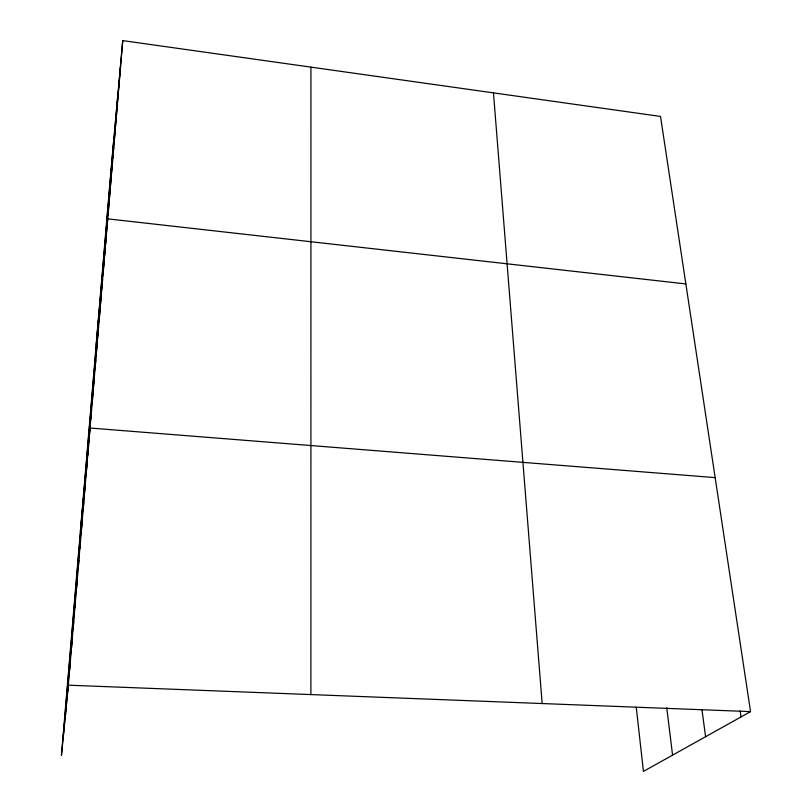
<?xml version="1.0" encoding="UTF-8"?>
<svg xmlns="http://www.w3.org/2000/svg" width="812" height="812" viewBox="0 0 812 812"><rect width="100%" height="100%" fill="white"/><g stroke="black" fill="none" stroke-linecap="round" stroke-linejoin="round"><path stroke-width="1.22" d="M310.894 694.585L310.935 67.142M63.316 736.443L113.528 142.597M65.457 714.895L117.466 99.044M67.782 691.509L122.744 40.6L660.521 116.431L750.552 711.616L643.439 771.4L636.263 707.333M122.744 40.6L110.016 181.431L61.448 755.261L68.411 685.186L750.552 711.616M117.273 104.535L118.359 92.578M118.379 91.401L119.476 79.363M119.476 78.419L120.572 66.29M115.02 131.26L116.096 119.486M116.157 117.821L117.232 105.956M111.538 172.54L112.594 161.05M112.716 158.624L113.771 147.033M113.873 144.861L114.939 133.178M109.153 200.889L110.178 189.602M110.351 186.628L111.396 175.24M96.222 344.42L107.722 218.854L685.866 283.936M107.935 215.312L108.96 204.147M104.2 259.657L105.195 248.837M105.459 244.696L106.463 233.754M102.921 274.801L103.906 264.113M100.323 305.667L101.277 295.233M101.632 290.138L102.596 279.572M98.993 321.39L99.947 311.087M96.293 353.433L97.217 343.425M97.653 337.305L98.587 327.155M94.913 369.754L95.826 359.909M93.522 386.299L94.425 376.606M92.101 403.056L92.994 393.515M90.67 420.027L91.553 410.659M80.398 531.413L90.091 428.025L715.159 477.618M87.706 455.187L88.559 446.164M86.174 473.396L87.006 464.555M84.621 491.849L85.433 483.211M83.037 510.565L83.839 502.12M81.444 529.536L82.225 521.304M79.82 548.78L80.581 540.762M78.175 568.298L78.916 560.503M76.501 588.101L77.231 580.529M74.805 608.188L75.516 600.839M73.09 628.559L73.78 621.464M71.344 649.235L72.014 642.383M69.578 670.215L70.228 663.627M740.158 710.916L741.041 716.925M701.974 709.82L705.598 736.707M666.764 707.81L672.569 755.14M493.463 92.872L542.162 703.547"/></g></svg>
